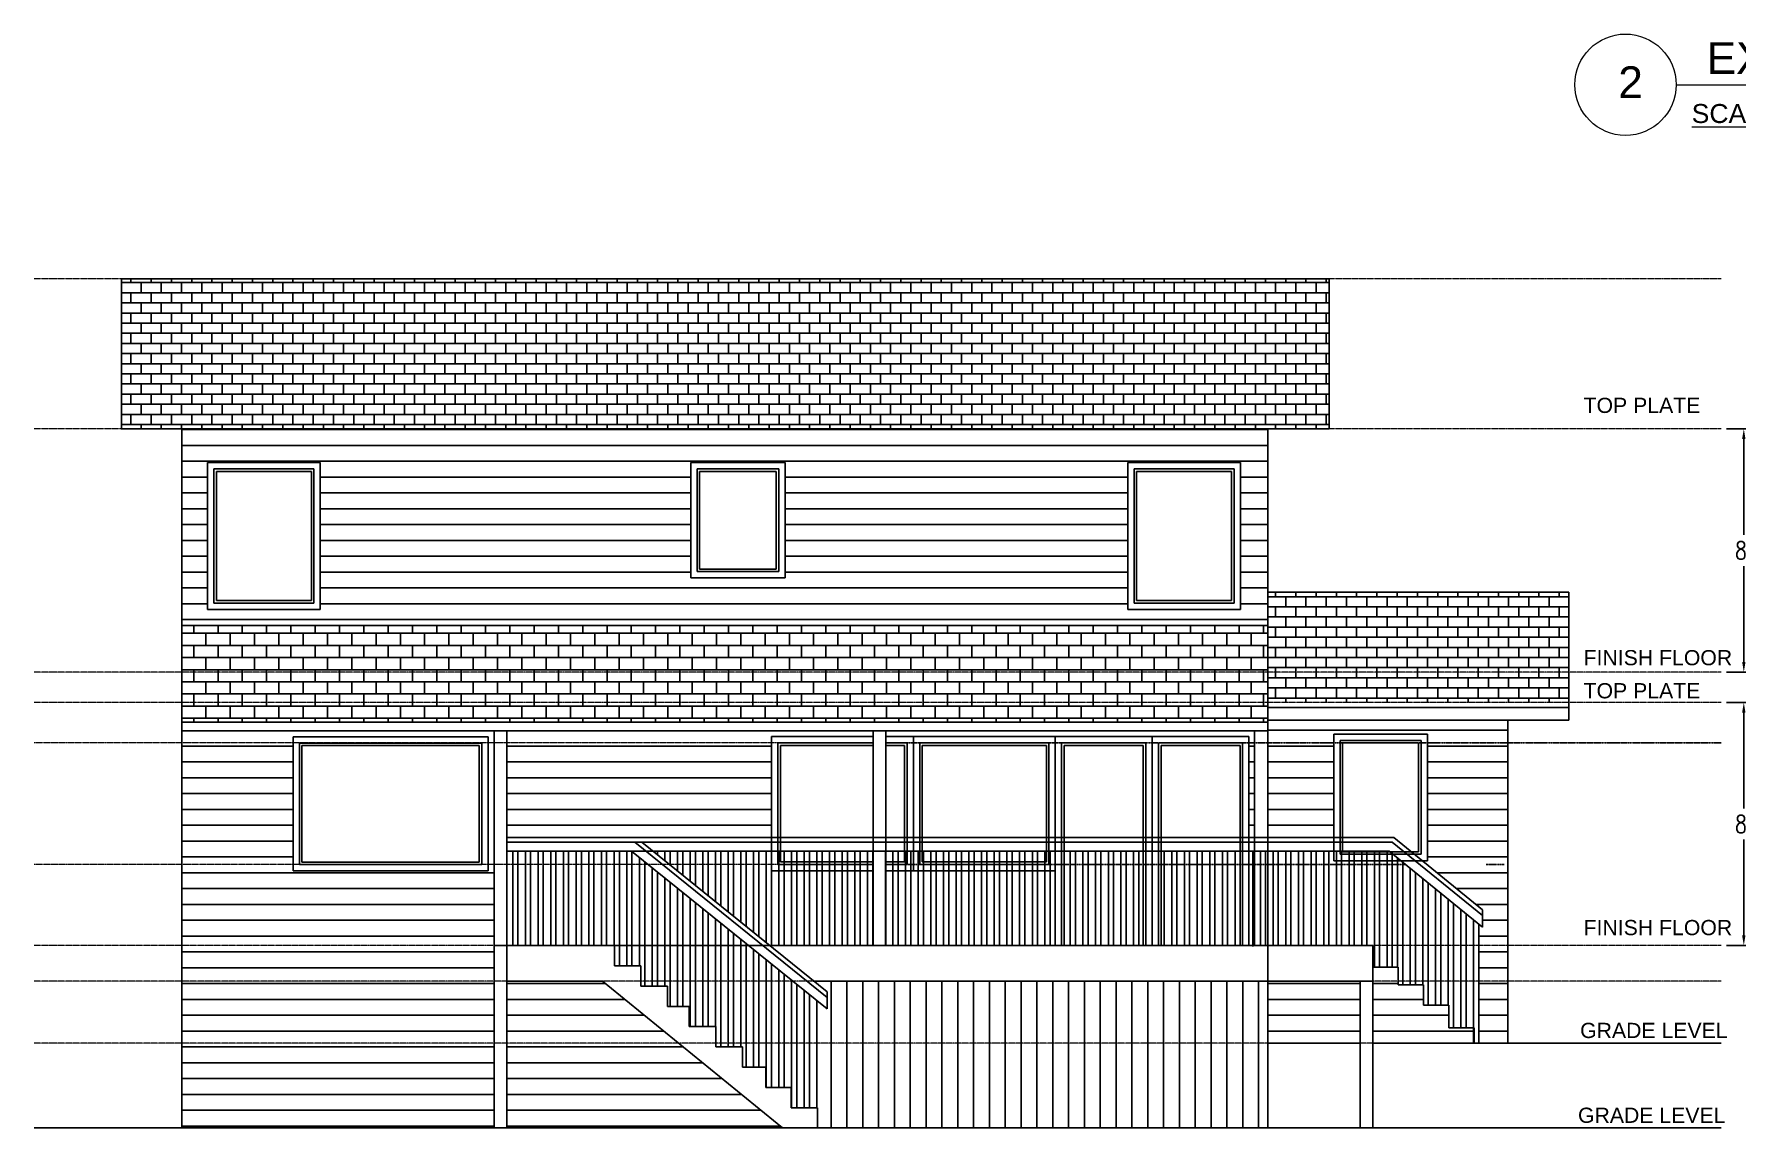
# Model space of a CAD drawing. Header units: inches. Extents: x 1543 to 43489, y -26 to 5775.
# Drawn here: x 7601 to 8274, y 2843 to 3275 of the extents above; entities that cross this region are included whole.
import ezdxf

# ---------------------------------------------------------------- set-up
doc = ezdxf.new("R2010")
doc.units = ezdxf.units.IN
doc.header["$LTSCALE"] = 0.5
doc.header["$MEASUREMENT"] = 0
doc.linetypes.add('BORDER2', pattern=[0.875, 0.25, -0.125, 0.25, -0.125, 0, -0.125])
doc.linetypes.add('Grid Line 1_2_', pattern=[0.875, 0.5, -0.125, 0.125, -0.125])
doc.layers.get('Defpoints').update_dxf_attribs({"color": 140})
doc.layers.add('A-GENM', color=13, linetype='Continuous', lineweight=9)
doc.layers.add('S-Text', color=3, linetype='Continuous', lineweight=0)
doc.layers.add('Title Block', color=7, linetype='Continuous')
doc.styles.add('ARIAL', font='arial.ttf')
doc.styles.get("Standard").update_dxf_attribs({"font": 'romans.shx', "width": 0.75})
doc.dimstyles.new('STANDARD$0', dxfattribs={"dimscale": 0, "dimtxt": 3, "dimasz": 4, "dimexe": 4, "dimexo": 4, "dimgap": 1, "dimtad": 1, "dimdec": 0, "dimzin": 1, "dimdsep": 46, "dimlunit": 4, "dimtxsty": 'Standard', "dimblk1": 'OBLIQUE', "dimblk2": 'OBLIQUE', "dimsah": 1, "dimcen": 0, "dimdle": 2, "dimclrd": 8, "dimclre": 8, "dimclrt": 256, "dimadec": 5, "dimazin": 0, "dimtfac": 1, "dimtdec": 0, "dimtix": 1, "dimtmove": 2, "dimatfit": 3, "dimldrblk": 'OBLIQUE', "dimfxl": 1, "dimtolj": 1, "dimtzin": 3, "dimarcsym": 0})
pattern_1 = [(180, (-27596.547, 2068.556), (-4e-16, -6.25), [])]
pattern_2 = [(0, (-27596.547, 2068.5558), (0, 4), []), (90, (-27596.547, 2068.5558), (-4, 4), [4, -4])]

# ---------------------------------------------------------------- blocks, each defined once
blk = doc.blocks.new('*D272')
at = {"layer": 'Defpoints', "color": 0, "transparency": 16777216}
for p in [(8267.45, 3010.83), (8276.33, 3010.83), (8267.45, 2914.82)]:
    blk.add_point(p, dxfattribs=at)
at = {"layer": 'Title Block', "color": 3, "lineweight": -2, "transparency": 16777216}
for p, q in [((8269.45, 3010.83), (8278.33, 3010.83)), ((8276.33, 3006.83), (8276.33, 2968.99)), ((8276.33, 2918.82), (8276.33, 2956.66)), ((8269.45, 2914.82), (8278.33, 2914.82))]:
    blk.add_line(p, q, dxfattribs=at)
at = {"layer": 'Title Block', "color": 3, "transparency": 16777216}
for points in [[(8275.67, 3006.83), (8277, 3006.83), (8276.33, 3010.83)], [(8275.67, 2918.82), (8277, 2918.82), (8276.33, 2914.82)]]:
    blk.add_solid(points, dxfattribs=at)
at = {"layer": 'Title Block', "color": 3, "transparency": 16777216, "insert": (8276.33, 2962.82), "char_height": 7, "attachment_point": 5}
blk.add_mtext("\\A1;8'", dxfattribs=at)
blk = doc.blocks.new('*D273')
at = {"layer": 'Defpoints', "color": 0, "transparency": 16777216}
for p in [(8267.45, 3118.83), (8276.33, 3118.83), (8267.45, 3022.82)]:
    blk.add_point(p, dxfattribs=at)
at = {"layer": 'Title Block', "color": 3, "lineweight": -2, "transparency": 16777216}
for p, q in [((8269.45, 3118.83), (8278.33, 3118.83)), ((8276.33, 3114.83), (8276.33, 3076.99)), ((8276.33, 3026.82), (8276.33, 3064.66)), ((8269.45, 3022.82), (8278.33, 3022.82))]:
    blk.add_line(p, q, dxfattribs=at)
at = {"layer": 'Title Block', "color": 3, "transparency": 16777216}
for points in [[(8275.67, 3114.83), (8277, 3114.83), (8276.33, 3118.83)], [(8275.67, 3026.82), (8277, 3026.82), (8276.33, 3022.82)]]:
    blk.add_solid(points, dxfattribs=at)
at = {"layer": 'Title Block', "color": 3, "transparency": 16777216, "insert": (8276.33, 3070.83), "char_height": 7, "attachment_point": 5}
blk.add_mtext("\\A1;8'", dxfattribs=at)

msp = doc.modelspace()

# ---------------------------------------------------------------- hatches: boundary and pattern name
h = msp.add_hatch()
h.set_pattern_fill('AR-B816', color=247, scale=0.5)
h.set_pattern_definition(pattern_2)
h.paths.add_polyline_path([(7635.74, 3178.09), (7635.74, 3118.83), (8112.56, 3118.83), (8112.56, 3178.09)])
h = msp.add_hatch()
h.set_pattern_fill('ANSI31', scale=50, angle=135)
h.set_pattern_definition(pattern_1)
h.paths.add_polyline_path([(7659.51, 3118.83), (7659.51, 3041.24), (8088.36, 3041.24), (8088.36, 3118.83)])
h.paths.add_polyline_path([(7714.23, 3105.5), (7714.23, 3047.52), (7669.74, 3047.52), (7669.74, 3105.5)], flags=16)
h.paths.add_polyline_path([(7711.72, 3102.99), (7711.72, 3050.03), (7672.25, 3050.03), (7672.25, 3102.99)], flags=0)
h.paths.add_polyline_path([(7710.73, 3101.99), (7710.73, 3051.02), (7673.25, 3051.02), (7673.25, 3101.99)], flags=0)
h.paths.add_polyline_path([(7897.77, 3059.99), (7860.53, 3059.99), (7860.53, 3105.5), (7897.77, 3105.5)], flags=16)
h.paths.add_polyline_path([(7895.26, 3062.5), (7863.04, 3062.5), (7863.04, 3102.99), (7895.26, 3102.99)], flags=0)
h.paths.add_polyline_path([(7894.26, 3063.5), (7864.04, 3063.5), (7864.04, 3101.99), (7894.26, 3101.99)], flags=0)
h.paths.add_polyline_path([(8077.58, 3047.52), (8033.08, 3047.52), (8033.08, 3105.5), (8077.58, 3105.5)], flags=16)
h.paths.add_polyline_path([(8075.07, 3050.03), (8035.59, 3050.03), (8035.59, 3102.99), (8075.07, 3102.99)], flags=0)
h.paths.add_polyline_path([(8074.07, 3051.02), (8036.59, 3051.02), (8036.59, 3101.99), (8074.07, 3101.99)], flags=0)
h = msp.add_hatch()
h.set_pattern_fill('AR-B816', scale=0.5)
h.set_pattern_definition(pattern_2)
h.paths.add_polyline_path([(8088.36, 3054.33), (8088.36, 3022.82), (8207.18, 3022.82), (8207.18, 3054.33)])
h.paths.add_polyline_path([(8207.18, 3010.83), (8207.18, 3022.82), (8088.36, 3022.82), (8088.36, 3010.83)])
h = msp.add_hatch()
h.set_pattern_fill('AR-B816', color=15, scale=0.6)
h.set_pattern_definition([(0, (-27596.547, 2068.5558), (0, 4.8), []), (90, (-27596.547, 2068.5558), (-4.8, 4.8), [4.8, -4.8])])
h.paths.add_polyline_path([(8088.36, 3010.83), (8088.36, 3022.82), (7659.51, 3022.82), (7659.51, 3010.83)])
h.paths.add_polyline_path([(8088.36, 3022.82), (8088.36, 3041.24), (7659.51, 3041.24), (7659.51, 3022.82)])
h.paths.add_polyline_path([(8088.36, 3003.05), (8088.36, 3010.83), (7659.51, 3010.83), (7659.51, 3003.05)])
h = msp.add_hatch()
h.set_pattern_fill('ANSI31', scale=50, angle=135)
h.set_pattern_definition(pattern_1)
h.paths.add_polyline_path([(7703.49, 2994.82), (7659.51, 2994.82), (7659.51, 2946.81), (7703.49, 2946.81)])
h.paths.add_polyline_path([(7703.49, 2997.3), (7780.5, 2997.3), (7780.5, 2994.82), (7782.92, 2994.82), (7782.92, 2999.55), (7659.51, 2999.55), (7659.51, 2994.82), (7703.49, 2994.82)])
h.paths.add_polyline_path([(7892.43, 2994.82), (7787.92, 2994.82), (7787.92, 2957.45), (7892.43, 2957.45)])
h.paths.add_polyline_path([(7892.43, 2997.33), (7932.61, 2997.33), (7932.61, 2999.55), (7787.92, 2999.55), (7787.92, 2994.82), (7892.43, 2994.82)])
h.paths.add_polyline_path([(7782.92, 2946.81), (7780.5, 2946.81), (7780.5, 2944.31), (7703.49, 2944.31), (7703.49, 2946.81), (7659.51, 2946.81), (7659.51, 2914.82), (7782.92, 2914.82)])
h.paths.add_polyline_path([(7782.92, 2900.82), (7659.51, 2900.82), (7659.51, 2876.33), (7782.92, 2876.33)])
h.paths.add_polyline_path([(7782.92, 2914.82), (7659.51, 2914.82), (7659.51, 2900.82), (7782.92, 2900.82)])
h.paths.add_polyline_path([(7782.92, 2876.33), (7659.51, 2876.33), (7659.51, 2842.83), (7782.92, 2842.83)])
h.paths.add_polyline_path([(7855.71, 2876.33), (7787.92, 2876.33), (7787.92, 2842.83), (7896.73, 2842.83)])
h.paths.add_polyline_path([(7825.7, 2900.82), (7787.92, 2900.82), (7787.92, 2876.33), (7855.71, 2876.33)])
h.paths.add_polyline_path([(8083.17, 2994.82), (8080.95, 2994.82), (8080.95, 2957.45), (8083.17, 2957.45)])
h = msp.add_hatch()
h.set_pattern_fill('ANSI31', scale=50, angle=135)
h.set_pattern_definition(pattern_1)
h.paths.add_polyline_path([(8183.18, 2994.82), (8151.42, 2994.82), (8151.42, 2948.35), (8149.33, 2948.35), (8173.13, 2928.97), (8173.13, 2922.14), (8171.66, 2923.34), (8171.66, 2914.82), (8183.18, 2914.82)])
h.paths.add_polyline_path([(8114.42, 2994.82), (8088.36, 2994.82), (8088.36, 2957.45), (8114.42, 2957.45)])
h.paths.add_polyline_path([(8114.42, 2998.33), (8151.42, 2998.33), (8151.42, 2994.82), (8183.18, 2994.82), (8183.18, 3003.82), (8088.36, 3003.82), (8088.36, 2994.82), (8114.42, 2994.82)])
h.paths.add_polyline_path([(8124.88, 2900.82), (8088.36, 2900.82), (8088.36, 2876.33), (8124.88, 2876.33)])
h.paths.add_polyline_path([(8159.91, 2891.3), (8149.91, 2891.3), (8149.91, 2899.3), (8139.9, 2899.3), (8139.9, 2900.82), (8129.89, 2900.82), (8129.89, 2876.33), (8169.63, 2876.33), (8169.63, 2882.3), (8159.91, 2882.3)])
h.paths.add_polyline_path([(8183.18, 2900.82), (8171.66, 2900.82), (8171.66, 2876.33), (8183.18, 2876.33)])
h.paths.add_polyline_path([(8183.18, 2914.82), (8171.66, 2914.82), (8171.66, 2900.82), (8183.18, 2900.82)])
h = msp.add_hatch()
h.set_pattern_fill('ANSI31', scale=50, angle=45)
h.set_pattern_definition([(90, (-27596.547, 2068.556), (-6.25, 0), [])])
h.paths.add_polyline_path([(7909.25, 2900.82), (7914.45, 2896.63), (7914.45, 2889.82), (7910.33, 2893.14), (7910.33, 2876.33), (8088.36, 2876.33), (8088.36, 2900.82)])
h.paths.add_polyline_path([(8088.36, 2842.83), (8088.36, 2876.33), (7910.33, 2876.33), (7910.33, 2850.82), (7910.61, 2850.82), (7910.61, 2842.83)])

# ---------------------------------------------------------------- linework, layer by layer
at = {"color": 2}
for p, q in [((7659.51, 3118.83), (7659.51, 2842.83)), ((8088.36, 3118.83), (8088.36, 2842.83)), ((7669.74, 3105.5), (7714.23, 3105.5)), ((7669.74, 3105.5), (7669.74, 3047.52)), ((7672.25, 3102.99), (7711.72, 3102.99)), ((7672.25, 3102.99), (7672.25, 3050.03)), ((7673.25, 3101.99), (7710.73, 3101.99)), ((7673.25, 3101.99), (7673.25, 3051.02)), ((7710.73, 3101.99), (7710.73, 3051.02)), ((7711.72, 3102.99), (7711.72, 3050.03)), ((7714.23, 3105.5), (7714.23, 3047.52)), ((7860.53, 3105.5), (7897.77, 3105.5)), ((7860.53, 3105.5), (7860.53, 3059.99)), ((7863.04, 3102.99), (7895.26, 3102.99)), ((7863.04, 3102.99), (7863.04, 3062.5)), ((7864.04, 3101.99), (7894.26, 3101.99)), ((7864.04, 3101.99), (7864.04, 3063.5)), ((7894.26, 3101.99), (7894.26, 3063.5)), ((7895.26, 3102.99), (7895.26, 3062.5)), ((7897.77, 3105.5), (7897.77, 3059.99)), ((8033.08, 3105.5), (8077.58, 3105.5)), ((8033.08, 3105.5), (8033.08, 3047.52)), ((8035.59, 3102.99), (8075.07, 3102.99)), ((8035.59, 3102.99), (8035.59, 3050.03)), ((8036.59, 3101.99), (8074.07, 3101.99)), ((8036.59, 3101.99), (8036.59, 3051.02)), ((8074.07, 3101.99), (8074.07, 3051.02)), ((8075.07, 3102.99), (8075.07, 3050.03)), ((8077.58, 3105.5), (8077.58, 3047.52)), ((7897.77, 3059.99), (7860.53, 3059.99)), ((7895.26, 3062.5), (7863.04, 3062.5)), ((7894.26, 3063.5), (7864.04, 3063.5)), ((8088.36, 3054.33), (8207.18, 3054.33)), ((8207.18, 3054.33), (8207.18, 3003.82)), ((7714.23, 3047.52), (7669.74, 3047.52)), ((7711.72, 3050.03), (7672.25, 3050.03)), ((7710.73, 3051.02), (7673.25, 3051.02)), ((8077.58, 3047.52), (8033.08, 3047.52)), ((8075.07, 3050.03), (8035.59, 3050.03)), ((8074.07, 3051.02), (8036.59, 3051.02)), ((7659.51, 3041.24), (8088.36, 3041.24)), ((8207.18, 3008.83), (8088.36, 3008.83)), ((7659.51, 3003.05), (8088.36, 3003.05)), ((7659.51, 2999.55), (8088.36, 2999.55)), ((7782.92, 2999.55), (7782.92, 2842.83)), ((7787.92, 2999.55), (7787.92, 2842.83)), ((7932.61, 2999.55), (7932.61, 2914.82)), ((7937.61, 2999.55), (7937.61, 2914.82)), ((8083.17, 2999.55), (8083.17, 2914.82)), ((8207.18, 3003.82), (8088.36, 3003.82)), ((8183.18, 3003.82), (8183.18, 2876.33)), ((7703.49, 2997.3), (7780.5, 2997.3)), ((7703.49, 2997.3), (7703.49, 2944.31)), ((7706, 2994.79), (7777.99, 2994.79)), ((7706, 2994.79), (7706, 2946.82)), ((7707, 2993.79), (7776.99, 2993.79)), ((7707, 2993.79), (7707, 2947.82)), ((7776.99, 2993.79), (7776.99, 2947.82)), ((7777.99, 2994.79), (7777.99, 2946.82)), ((7780.5, 2997.3), (7780.5, 2944.31)), ((7892.43, 2997.33), (7932.61, 2997.33)), ((7892.43, 2997.33), (7892.43, 2944.32)), ((7894.94, 2994.82), (7932.61, 2994.82)), ((7894.94, 2994.82), (7894.94, 2946.83)), ((7895.94, 2993.82), (7932.61, 2993.82)), ((7895.94, 2993.82), (7895.94, 2947.83)), ((7937.61, 2997.33), (7948.45, 2997.33)), ((7937.61, 2994.82), (7945.94, 2994.82)), ((7937.61, 2993.82), (7944.94, 2993.82)), ((7944.94, 2993.82), (7944.94, 2947.83)), ((7945.94, 2994.82), (7945.94, 2946.83)), ((7948.45, 2997.33), (7948.45, 2944.32)), ((7948.45, 2997.33), (8004.46, 2997.33)), ((7948.45, 2997.33), (7948.45, 2944.32)), ((7950.96, 2994.82), (8001.95, 2994.82)), ((7950.96, 2994.82), (7950.96, 2946.83)), ((7951.95, 2993.82), (8000.95, 2993.82)), ((7951.95, 2993.82), (7951.95, 2947.83)), ((8000.95, 2993.82), (8000.95, 2947.83)), ((8001.95, 2994.82), (8001.95, 2946.83)), ((8004.46, 2997.33), (8004.46, 2944.32)), ((8004.46, 2997.33), (8042.7, 2997.33)), ((8004.46, 2997.33), (8004.46, 2914.82)), ((8006.97, 2994.82), (8040.19, 2994.82)), ((8006.97, 2994.82), (8006.97, 2914.82)), ((8007.97, 2993.82), (8039.2, 2993.82)), ((8007.97, 2993.82), (8007.97, 2914.82)), ((8039.2, 2993.82), (8039.2, 2914.82)), ((8040.19, 2994.82), (8040.19, 2914.82)), ((8042.7, 2997.33), (8042.7, 2914.82)), ((8042.7, 2997.33), (8080.95, 2997.33)), ((8042.7, 2997.33), (8042.7, 2914.82)), ((8045.21, 2994.82), (8078.44, 2994.82)), ((8045.21, 2994.82), (8045.21, 2914.82)), ((8046.21, 2993.82), (8077.44, 2993.82)), ((8046.21, 2993.82), (8046.21, 2914.82)), ((8077.44, 2993.82), (8077.44, 2914.82)), ((8078.44, 2994.82), (8078.44, 2914.82)), ((8080.95, 2997.33), (8080.95, 2914.82)), ((8114.42, 2998.33), (8151.42, 2998.33)), ((8114.42, 2998.33), (8114.42, 2948.35)), ((8116.93, 2995.82), (8148.91, 2995.82)), ((8116.93, 2995.82), (8116.93, 2950.86)), ((8117.93, 2994.83), (8147.92, 2994.83)), ((8117.93, 2994.83), (8117.93, 2951.85)), ((8147.92, 2994.83), (8147.92, 2951.85)), ((8148.91, 2995.82), (8148.91, 2950.86)), ((8151.42, 2998.33), (8151.42, 2948.35)), ((7787.92, 2957.45), (8138.15, 2957.45)), ((7787.92, 2955.69), (8137.52, 2955.69)), ((7787.92, 2952.16), (8136.27, 2952.16)), ((7837.18, 2952.16), (7914.45, 2889.82)), ((7838.43, 2955.69), (7914.45, 2894.36)), ((7841.24, 2955.69), (7914.45, 2896.63)), ((8147.92, 2951.85), (8117.93, 2951.85)), ((8136.27, 2952.16), (8173.13, 2922.14)), ((8137.52, 2955.69), (8173.13, 2926.7)), ((8138.15, 2957.45), (8173.13, 2928.97)), ((7777.99, 2946.82), (7706, 2946.82)), ((7776.99, 2947.82), (7707, 2947.82)), ((7932.61, 2946.83), (7894.94, 2946.83)), ((7932.61, 2947.83), (7895.94, 2947.83)), ((7944.94, 2947.83), (7937.61, 2947.83)), ((7945.94, 2946.83), (7937.61, 2946.83)), ((8001.95, 2946.83), (7950.96, 2946.83)), ((8000.95, 2947.83), (7951.95, 2947.83)), ((8151.42, 2948.35), (8114.42, 2948.35)), ((8148.91, 2950.86), (8116.93, 2950.86)), ((7780.5, 2944.31), (7703.49, 2944.31)), ((7932.61, 2944.32), (7892.43, 2944.32)), ((7948.45, 2944.32), (7937.61, 2944.32)), ((8004.46, 2944.32), (7948.45, 2944.32)), ((8173.13, 2928.97), (8173.13, 2922.14)), ((7782.92, 2914.82), (8129.89, 2914.82)), ((7830.36, 2914.82), (7830.36, 2906.82)), ((8129.89, 2914.82), (8129.89, 2906.31)), ((8129.89, 2914.82), (8129.89, 2842.83)), ((7830.36, 2906.82), (7840.85, 2906.82)), ((7840.85, 2906.82), (7840.85, 2898.82)), ((8129.89, 2906.31), (8139.9, 2906.31)), ((8139.9, 2906.31), (8139.9, 2899.3)), ((7787.92, 2900.82), (7825.7, 2900.82)), ((7825.7, 2900.82), (7896.73, 2842.83)), ((7840.85, 2898.82), (7851.34, 2898.82)), ((7851.34, 2898.82), (7851.34, 2890.82)), ((8129.89, 2900.82), (7908.88, 2900.82)), ((8129.89, 2900.82), (8124.88, 2900.82)), ((8124.88, 2900.82), (8124.88, 2842.83)), ((8139.9, 2899.3), (8149.91, 2899.3)), ((8149.91, 2899.3), (8149.91, 2891.3)), ((7914.45, 2896.63), (7914.45, 2889.82)), ((7851.34, 2890.82), (7859.96, 2890.82)), ((7859.96, 2890.82), (7859.96, 2882.82)), ((8149.91, 2891.3), (8159.91, 2891.3)), ((8159.91, 2891.3), (8159.91, 2882.3)), ((7859.96, 2882.82), (7870.45, 2882.82)), ((7870.45, 2882.82), (7870.45, 2874.82)), ((8159.91, 2882.3), (8169.91, 2882.3)), ((8169.91, 2882.3), (8169.91, 2876.33)), ((7870.45, 2874.82), (7880.94, 2874.82)), ((7880.94, 2874.82), (7880.94, 2866.82)), ((8124.88, 2876.33), (8088.36, 2876.33)), ((8267.45, 2876.33), (8129.89, 2876.33)), ((7880.94, 2866.82), (7890.12, 2866.82)), ((7890.12, 2866.82), (7890.12, 2858.82)), ((7890.12, 2858.82), (7900.12, 2858.82)), ((7900.12, 2858.82), (7900.12, 2850.82)), ((7900.12, 2850.82), (7910.61, 2850.82)), ((7910.61, 2850.82), (7910.61, 2842.83)), ((7601.22, 2842.83), (8267.45, 2842.83))]:
    msp.add_line(p, q, dxfattribs=at)
at = {"color": 241, "linetype": 'BORDER2'}
for p, q in [((8267.45, 2994.82), (7937.61, 2994.82)), ((8142.83, 2946.81), (7937.61, 2946.81)), ((8181.66, 2946.81), (8174.64, 2946.81)), ((8267.45, 2842.83), (7601.22, 2842.83))]:
    msp.add_line(p, q, dxfattribs=at)
at = {"color": 233}
for p, q in [((7790.26, 2952.16), (7790.26, 2914.82)), ((7792.29, 2952.16), (7792.29, 2914.82)), ((7795.27, 2952.16), (7795.27, 2914.82)), ((7797.3, 2952.16), (7797.3, 2914.82)), ((7800.28, 2952.16), (7800.28, 2914.82)), ((7802.31, 2952.16), (7802.31, 2914.82)), ((7805.27, 2952.16), (7805.27, 2914.82)), ((7807.3, 2952.16), (7807.3, 2914.82)), ((7810.28, 2952.16), (7810.28, 2914.82)), ((7810.28, 2952.16), (7810.28, 2914.82)), ((7812.31, 2952.16), (7812.31, 2914.82)), ((7812.31, 2952.16), (7812.31, 2914.82)), ((7815.29, 2952.16), (7815.29, 2914.82)), ((7817.32, 2952.16), (7817.32, 2914.82)), ((7820.28, 2952.16), (7820.28, 2914.82)), ((7822.31, 2952.16), (7822.31, 2914.82)), ((7825.29, 2952.16), (7825.29, 2914.82)), ((7827.32, 2952.16), (7827.32, 2914.82)), ((7830.3, 2952.16), (7830.3, 2914.82)), ((7832.33, 2952.16), (7832.33, 2906.82)), ((7835.29, 2952.16), (7835.29, 2906.82)), ((7837.32, 2952.16), (7837.32, 2906.82)), ((7847.34, 2952.16), (7847.34, 2950.77)), ((7850.3, 2952.16), (7850.3, 2948.38)), ((7852.33, 2952.16), (7852.33, 2946.74)), ((7855.31, 2952.16), (7855.31, 2944.34)), ((7855.31, 2952.16), (7855.31, 2944.34)), ((7857.34, 2952.16), (7857.34, 2942.7)), ((7857.34, 2952.16), (7857.34, 2942.7)), ((7860.32, 2952.16), (7860.32, 2940.3)), ((7862.35, 2952.16), (7862.35, 2938.66)), ((7865.31, 2952.16), (7865.31, 2936.27)), ((7867.34, 2952.16), (7867.34, 2934.64)), ((7870.32, 2952.16), (7870.32, 2932.23)), ((7872.34, 2952.16), (7872.34, 2930.6)), ((7875.33, 2952.16), (7875.33, 2928.19)), ((7877.35, 2952.16), (7877.35, 2926.55)), ((7880.32, 2952.16), (7880.32, 2924.16)), ((7882.34, 2952.16), (7882.34, 2922.53)), ((7885.33, 2952.16), (7885.33, 2920.12)), ((7887.35, 2952.16), (7887.35, 2918.49)), ((7890.34, 2952.16), (7890.34, 2916.08)), ((7892.36, 2952.16), (7892.36, 2914.82)), ((7895.33, 2952.16), (7895.33, 2914.82)), ((7897.35, 2952.16), (7897.35, 2914.82)), ((7900.33, 2952.16), (7900.33, 2914.82)), ((7900.33, 2952.16), (7900.33, 2914.82)), ((7902.36, 2952.16), (7902.36, 2914.82)), ((7902.36, 2952.16), (7902.36, 2914.82)), ((7905.34, 2952.16), (7905.34, 2914.82)), ((7907.37, 2952.16), (7907.37, 2914.82)), ((7910.33, 2952.16), (7910.33, 2914.82)), ((7912.36, 2952.16), (7912.36, 2914.82)), ((7915.34, 2952.16), (7915.34, 2914.82)), ((7917.37, 2952.16), (7917.37, 2914.82)), ((7920.35, 2952.16), (7920.35, 2914.82)), ((7922.38, 2952.16), (7922.38, 2914.82)), ((7925.34, 2952.16), (7925.34, 2914.82)), ((7927.37, 2952.16), (7927.37, 2914.82)), ((7930.35, 2952.16), (7930.35, 2914.82)), ((7932.38, 2952.16), (7932.38, 2914.82)), ((7937.39, 2952.16), (7937.39, 2914.82)), ((7940.35, 2952.16), (7940.35, 2914.82)), ((7942.38, 2952.16), (7942.38, 2914.82)), ((7945.36, 2952.16), (7945.36, 2914.82)), ((7945.36, 2952.16), (7945.36, 2914.82)), ((7947.39, 2952.16), (7947.39, 2914.82)), ((7947.39, 2952.16), (7947.39, 2914.82)), ((7950.37, 2952.16), (7950.37, 2914.82)), ((7952.4, 2952.16), (7952.4, 2914.82)), ((7955.36, 2952.16), (7955.36, 2914.82)), ((7957.39, 2952.16), (7957.39, 2914.82)), ((7960.37, 2952.16), (7960.37, 2914.82)), ((7962.4, 2952.16), (7962.4, 2914.82)), ((7965.38, 2952.16), (7965.38, 2914.82)), ((7967.41, 2952.16), (7967.41, 2914.82)), ((7970.37, 2952.16), (7970.37, 2914.82)), ((7972.4, 2952.16), (7972.4, 2914.82)), ((7975.38, 2952.16), (7975.38, 2914.82)), ((7977.4, 2952.16), (7977.4, 2914.82)), ((7980.39, 2952.16), (7980.39, 2914.82)), ((7982.41, 2952.16), (7982.41, 2914.82)), ((7985.38, 2952.16), (7985.38, 2914.82)), ((7987.4, 2952.16), (7987.4, 2914.82)), ((7990.39, 2952.16), (7990.39, 2914.82)), ((7990.39, 2952.16), (7990.39, 2914.82)), ((7992.41, 2952.16), (7992.41, 2914.82)), ((7992.41, 2952.16), (7992.41, 2914.82)), ((7995.4, 2952.16), (7995.4, 2914.82)), ((7997.42, 2952.16), (7997.42, 2914.82)), ((8000.39, 2952.16), (8000.39, 2914.82)), ((8002.41, 2952.16), (8002.41, 2914.82)), ((8010.4, 2952.16), (8010.4, 2914.82)), ((8012.43, 2952.16), (8012.43, 2914.82)), ((8015.39, 2952.16), (8015.39, 2914.82)), ((8017.42, 2952.16), (8017.42, 2914.82)), ((8020.4, 2952.16), (8020.4, 2914.82)), ((8022.43, 2952.16), (8022.43, 2914.82)), ((8025.41, 2952.16), (8025.41, 2914.82)), ((8027.44, 2952.16), (8027.44, 2914.82)), ((8030.4, 2952.16), (8030.4, 2914.82)), ((8032.43, 2952.16), (8032.43, 2914.82)), ((8035.41, 2952.16), (8035.41, 2914.82)), ((8035.41, 2952.16), (8035.41, 2914.82)), ((8037.44, 2952.16), (8037.44, 2914.82)), ((8037.44, 2952.16), (8037.44, 2914.82)), ((8047.44, 2952.16), (8047.44, 2914.82)), ((8050.42, 2952.16), (8050.42, 2914.82)), ((8052.45, 2952.16), (8052.45, 2914.82)), ((8055.43, 2952.16), (8055.43, 2914.82)), ((8057.46, 2952.16), (8057.46, 2914.82)), ((8060.42, 2952.16), (8060.42, 2914.82)), ((8062.45, 2952.16), (8062.45, 2914.82)), ((8065.43, 2952.16), (8065.43, 2914.82)), ((8067.46, 2952.16), (8067.46, 2914.82)), ((8070.44, 2952.16), (8070.44, 2914.82)), ((8072.47, 2952.16), (8072.47, 2914.82)), ((8075.43, 2952.16), (8075.43, 2914.82)), ((8077.46, 2952.16), (8077.46, 2914.82)), ((8082.47, 2951.85), (8082.47, 2914.52)), ((8085.45, 2952.16), (8085.45, 2914.82)), ((8087.47, 2952.16), (8087.47, 2914.82)), ((8090.44, 2952.16), (8090.44, 2914.82)), ((8092.46, 2952.16), (8092.46, 2914.82)), ((8095.45, 2952.16), (8095.45, 2914.82)), ((8097.47, 2952.16), (8097.47, 2914.82)), ((8100.46, 2952.16), (8100.46, 2914.82)), ((8102.48, 2952.16), (8102.48, 2914.82)), ((8105.45, 2952.16), (8105.45, 2914.82)), ((8107.47, 2952.16), (8107.47, 2914.82)), ((8110.46, 2952.16), (8110.46, 2914.82)), ((8112.48, 2952.16), (8112.48, 2914.82)), ((8115.46, 2952.16), (8115.46, 2914.82)), ((8117.49, 2952.16), (8117.49, 2914.82)), ((8120.45, 2952.16), (8120.45, 2914.82)), ((8122.48, 2952.16), (8122.48, 2914.82)), ((8125.46, 2952.16), (8125.46, 2914.82)), ((8125.46, 2952.16), (8125.46, 2914.82)), ((8127.49, 2952.16), (8127.49, 2914.82)), ((8127.49, 2952.16), (8127.49, 2914.82)), ((8130.47, 2952.16), (8130.47, 2906.31)), ((8132.5, 2952.16), (8132.5, 2906.31)), ((8135.46, 2952.16), (8135.46, 2906.31)), ((8137.49, 2952.16), (8137.49, 2906.31)), ((7840.3, 2949.64), (7840.3, 2906.82)), ((7842.33, 2948), (7842.33, 2898.82)), ((7845.31, 2945.6), (7845.31, 2898.82)), ((8139.61, 2949.43), (8139.61, 2906.31)), ((8141.64, 2947.78), (8141.64, 2899.3)), ((8144.62, 2945.35), (8144.62, 2899.3)), ((7847.34, 2943.96), (7847.34, 2898.82)), ((7850.3, 2941.57), (7850.3, 2898.82)), ((7852.33, 2939.94), (7852.33, 2890.82)), ((8146.65, 2943.7), (8146.65, 2899.3)), ((8149.61, 2941.29), (8149.61, 2899.3)), ((8151.64, 2939.64), (8151.64, 2891.3)), ((7855.31, 2937.53), (7855.31, 2914.82)), ((7855.31, 2937.53), (7855.31, 2890.82)), ((7857.34, 2935.9), (7857.34, 2914.82)), ((7857.34, 2935.9), (7857.34, 2890.82)), ((7860.32, 2933.49), (7860.32, 2882.82)), ((7862.35, 2931.85), (7862.35, 2882.82)), ((8154.62, 2937.21), (8154.62, 2891.3)), ((8156.65, 2935.56), (8156.65, 2891.3)), ((8159.63, 2933.13), (8159.63, 2891.3)), ((7865.31, 2929.46), (7865.31, 2882.82)), ((7867.34, 2927.83), (7867.34, 2882.82)), ((7870.32, 2925.42), (7870.32, 2882.82)), ((8161.66, 2931.48), (8161.66, 2882.3)), ((8164.62, 2929.07), (8164.62, 2882.3)), ((8166.65, 2927.42), (8166.65, 2882.3)), ((8169.63, 2924.99), (8169.63, 2912.1)), ((8169.63, 2924.99), (8169.63, 2876.33)), ((7872.34, 2923.79), (7872.34, 2874.82)), ((7875.33, 2921.38), (7875.33, 2874.82)), ((7877.35, 2919.75), (7877.35, 2874.82)), ((8171.66, 2923.34), (8171.66, 2912.1)), ((8171.66, 2923.34), (8171.66, 2876.33)), ((7880.32, 2917.36), (7880.32, 2874.82)), ((7882.34, 2915.72), (7882.34, 2866.82)), ((7885.33, 2913.32), (7885.33, 2866.82)), ((7887.35, 2911.68), (7887.35, 2866.82)), ((7890.34, 2909.27), (7890.34, 2858.82)), ((7892.36, 2907.64), (7892.36, 2858.82)), ((7895.33, 2905.25), (7895.33, 2858.82)), ((7897.35, 2903.61), (7897.35, 2858.82)), ((7900.33, 2901.21), (7900.33, 2850.82)), ((7902.36, 2899.57), (7902.36, 2850.82)), ((7905.34, 2897.17), (7905.34, 2850.82)), ((7907.37, 2895.53), (7907.37, 2850.82)), ((7910.33, 2893.14), (7910.33, 2850.82))]:
    msp.add_line(p, q, dxfattribs=at)
at = {"color": 2}
msp.add_lwpolyline([(7635.74, 3178.09), (8112.56, 3178.09), (8112.56, 3118.83), (7635.74, 3118.83)], close=True, dxfattribs=at)
at = {"layer": 'A-GENM', "linetype": 'Grid Line 1_2_'}
for p, q in [((8267.45, 3178.09), (7601.22, 3178.09)), ((8267.45, 3118.83), (7601.22, 3118.83)), ((8267.45, 3022.82), (7601.22, 3022.82)), ((8267.45, 3010.83), (7601.22, 3010.83)), ((7932.61, 2994.82), (7601.22, 2994.82)), ((7932.61, 2946.81), (7601.22, 2946.81)), ((8267.45, 2914.82), (7601.22, 2914.82)), ((8267.45, 2900.82), (7601.22, 2900.82)), ((8267.45, 2876.33), (7601.22, 2876.33))]:
    msp.add_line(p, q, dxfattribs=at)
at = {"layer": 'S-Text'}
msp.add_line((8249.61, 3254.7), (8471.63, 3254.7), dxfattribs=at)
msp.add_circle((8229.61, 3254.7), 20, dxfattribs=at)

# ---------------------------------------------------------------- texts
at = {"layer": 'A-GENM', "linetype": 'Grid Line 1_2_', "char_height": 6, "width": 133.926, "attachment_point": 1, "style": 'ARIAL'}
for s, insert in [('TOP PLATE', (8213.07, 3131.11)), ('FINISH FLOOR', (8213.07, 3031.5)), ('TOP PLATE', (8213.07, 3018.44)), ('FINISH FLOOR', (8213.07, 2924.94)), ('GRADE LEVEL', (8211.69, 2884.33)), ('GRADE LEVEL', (8210.86, 2850.84))]:
    msp.add_mtext(s, dxfattribs=dict(at, insert=insert))
at = {"layer": 'S-Text', "attachment_point": 1, "style": 'ARIAL'}
for s, width, insert, char_height in [('EXISTING REAR ELEVATION', 352.8487, (8261.63, 3271.49), 12.5), ('2', 352.8487, (8226.77, 3261.96), 12.5), ('\\A1;{\\LSCALE:  3/16" = 1\'-0"}', 247.2622, (8255.75, 3247.08), 7.5)]:
    msp.add_mtext_dynamic_manual_height_columns(s, width=width, gutter_width=5, heights=[0], dxfattribs=dict(at, insert=insert, char_height=char_height))

# ---------------------------------------------------------------- dimensions: what is measured, and where the dimension line sits
at = {"layer": 'Title Block'}
for base, p1, p2, picture, middle in [((8276.33, 3118.83), (8267.45, 3022.82), (8267.45, 3118.83), '*D273', (8276.33, 3070.83)), ((8276.33, 3010.83), (8267.45, 2914.82), (8267.45, 3010.83), '*D272', (8276.33, 2962.82))]:
    dim = msp.add_linear_dim(base=base, p1=p1, p2=p2, angle=90, dimstyle='STANDARD$0', override={"dimscale": 1, "dimtxt": 7, "dimexe": 2, "dimexo": 2, "dimgap": 2, "dimtad": 0, "dimtih": 1, "dimtoh": 1, "dimzin": 0, "dimsah": 0, "dimcen": 0.09, "dimdle": 0, "dimclrd": 3, "dimclre": 3, "dimclrt": 3}, dxfattribs=at)
    dim.commit()
    dim.dimension.update_dxf_attribs({"geometry": picture, "text_midpoint": middle})

doc.saveas('drawing.dxf')
